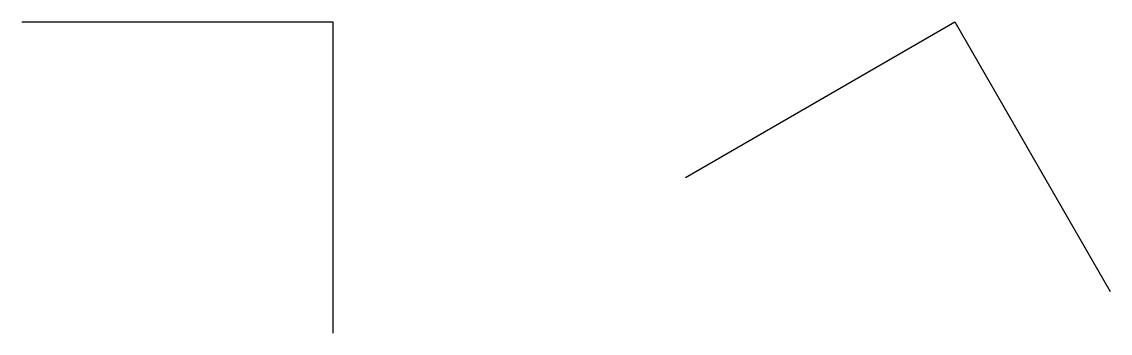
# Model space of a CAD drawing. Header units: millimetres. Extents: x 10 to 45, y 30 to 40.
import ezdxf

# ---------------------------------------------------------------- set-up
doc = ezdxf.new("R2010")
doc.units = ezdxf.units.MM
doc.layers.get('0').update_dxf_attribs({"lineweight": 25})

msp = doc.modelspace()

# ---------------------------------------------------------------- linework, layer by layer
for p, q in [((10, 40), (20, 40)), ((20, 40), (20, 30)), ((31.34, 35), (40, 40)), ((40, 40), (45, 31.34))]:
    msp.add_line(p, q)

doc.saveas('drawing.dxf')
